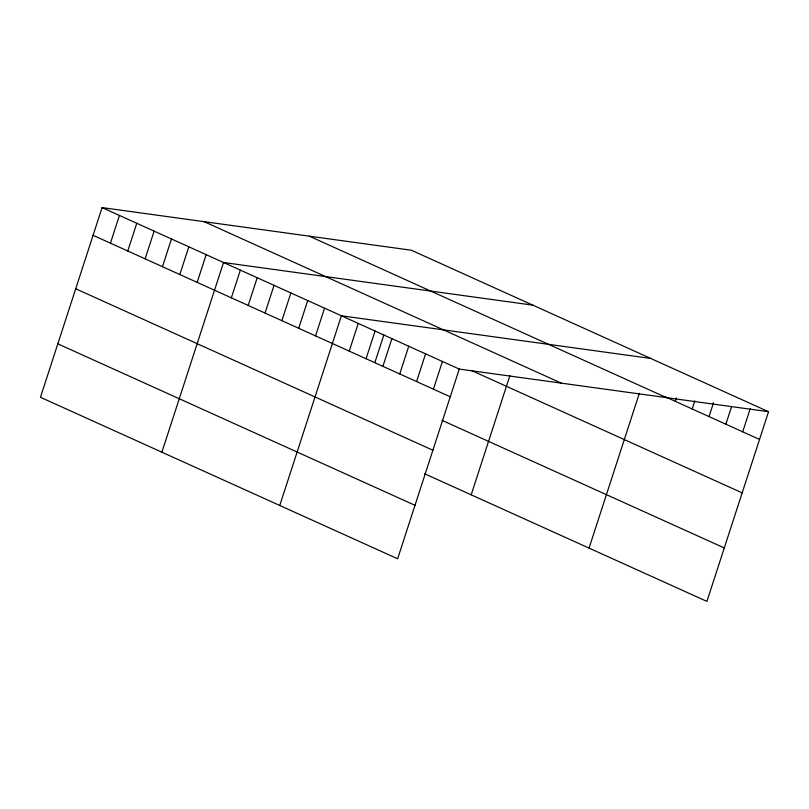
<?xml version="1.0" encoding="UTF-8"?>
<svg xmlns="http://www.w3.org/2000/svg" width="809" height="809" viewBox="0 0 809 809"><rect width="100%" height="100%" fill="white"/><g stroke="black" fill="none" stroke-linecap="round" stroke-linejoin="round"><path stroke-width="1.21" d="M768.55 411.71L411.366 250.234L102.086 207.6L40.45 397.29L397.634 558.766L459.259 369.076L768.55 411.71L706.914 601.4L424.553 473.74M110.428 243.165L119.429 215.447M127.771 251.002L136.782 223.294M145.124 258.85L154.125 231.131M162.467 266.687L171.478 238.979M179.82 274.534L188.821 246.816M197.174 282.371L206.174 254.663M161.891 452.191L223.527 262.51L532.807 305.145M231.354 297.833L240.364 270.115M248.191 305.448L257.201 277.73M265.028 313.053L274.039 285.344M281.876 320.667L290.876 292.959M298.713 328.282L307.713 300.564M315.55 335.897L324.551 308.178M279.762 505.473L341.388 315.793L650.679 358.427M349.225 351.116L358.235 323.408M366.062 358.731L375.073 331.023M374.931 362.381L383.881 334.845M382.9 366.346L391.91 338.627M399.737 373.96L408.747 346.242M416.584 381.565L425.585 353.857M433.422 389.18L442.422 361.471M471.182 494.825L509.913 375.609M589.053 548.108L639.363 393.265M675.353 401.365L676.476 397.897M692.191 408.98L694.82 400.9M709.028 416.595L713.528 402.73M725.865 424.199L731.498 406.887M742.702 431.814L750.206 408.717M665.251 396.794L759.55 439.429M309.301 236.167L666.485 397.644M204.151 221.676L561.325 383.153M471.738 370.613L742.177 492.873M102.086 207.6L459.259 369.076M93.075 235.318L450.259 396.794M441.926 420.296L724.288 547.946M75.712 288.762L432.886 450.239M57.813 343.835L414.997 505.312"/></g></svg>
